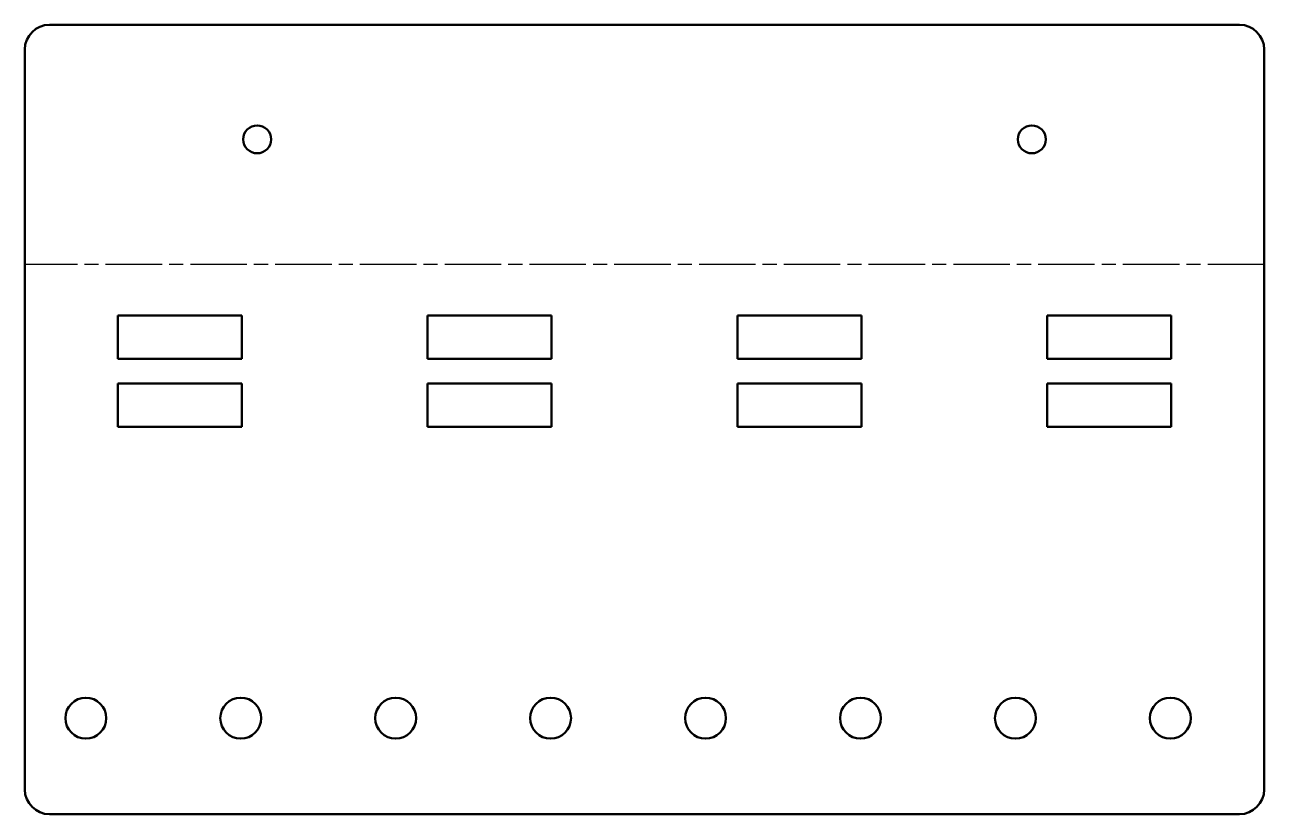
# Model space of a CAD drawing. Header units: inches. Extents: x 0 to 200, y 0 to 127.
import ezdxf

# ---------------------------------------------------------------- set-up
doc = ezdxf.new("R2010")
doc.units = ezdxf.units.IN
doc.header["$MEASUREMENT"] = 0
doc.linetypes.add('Chain', pattern=[13.68, 9.12, -1.14, 2.28, -1.14])
doc.layers.add('Bend Centerline (ANSI)', color=7, linetype='Chain', lineweight=25)
doc.layers.add('Visible (ANSI)', color=7, linetype='Continuous', lineweight=50)

# ---------------------------------------------------------------- blocks, each defined once
blk = doc.blocks.new('3DOF250-V002-SDIN001_Sheet_27_3DOF250-V002-SDIN001 (desplegada)')
at = {"layer": 'Bend Centerline (ANSI)'}
blk.add_line((100, 25), (-100, 25), dxfattribs=at)
at = {"layer": 'Visible (ANSI)'}
for p, q in [((-96, 63.7), (96, 63.7)), ((-100, 59.7), (-100, -59.7)), ((100, -59.7), (100, 59.7)), ((-85, 16.8), (-65, 16.8)), ((-85, 9.8), (-85, 16.8)), ((-65, 16.8), (-65, 9.8)), ((-35, 16.8), (-15, 16.8)), ((-35, 9.8), (-35, 16.8)), ((-15, 16.8), (-15, 9.8)), ((15, 16.8), (35, 16.8)), ((15, 9.8), (15, 16.8)), ((35, 16.8), (35, 9.8)), ((65, 16.8), (85, 16.8)), ((65, 9.8), (65, 16.8)), ((85, 16.8), (85, 9.8)), ((-65, 9.8), (-85, 9.8)), ((-15, 9.8), (-35, 9.8)), ((35, 9.8), (15, 9.8)), ((85, 9.8), (65, 9.8)), ((-85, 5.8), (-65, 5.8)), ((-85, -1.2), (-85, 5.8)), ((-65, 5.8), (-65, -1.2)), ((-35, 5.8), (-15, 5.8)), ((-35, -1.2), (-35, 5.8)), ((-15, 5.8), (-15, -1.2)), ((15, 5.8), (35, 5.8)), ((15, -1.2), (15, 5.8)), ((35, 5.8), (35, -1.2)), ((65, 5.8), (85, 5.8)), ((65, -1.2), (65, 5.8)), ((85, 5.8), (85, -1.2)), ((-65, -1.2), (-85, -1.2)), ((-15, -1.2), (-35, -1.2)), ((35, -1.2), (15, -1.2)), ((85, -1.2), (65, -1.2)), ((-96, -63.7), (96, -63.7))]:
    blk.add_line(p, q, dxfattribs=at)
for centre, radius in [((-62.5, 45.2), 2.25), ((62.5, 45.2), 2.25), ((-90.15, -48.2), 3.3), ((-65.15, -48.2), 3.3), ((-40.15, -48.2), 3.3), ((-15.15, -48.2), 3.3), ((9.85, -48.2), 3.3), ((34.85, -48.2), 3.3), ((59.85, -48.2), 3.3), ((84.85, -48.2), 3.3)]:
    blk.add_circle(centre, radius, dxfattribs=at)
at = {"layer": 'Visible (ANSI)', "extrusion": (0, 0, -1)}
for centre, start, end in [((96, 59.7), 360, 90), ((-96, 59.7), 90, 180), ((96, -59.7), 270, 0), ((-96, -59.7), 180, 270)]:
    blk.add_arc(centre, 4, start, end, dxfattribs=at)

msp = doc.modelspace()

# ---------------------------------------------------------------- block references
msp.add_blockref('3DOF250-V002-SDIN001_Sheet_27_3DOF250-V002-SDIN001 (desplegada)', (100, 63.7))

doc.saveas('drawing.dxf')
